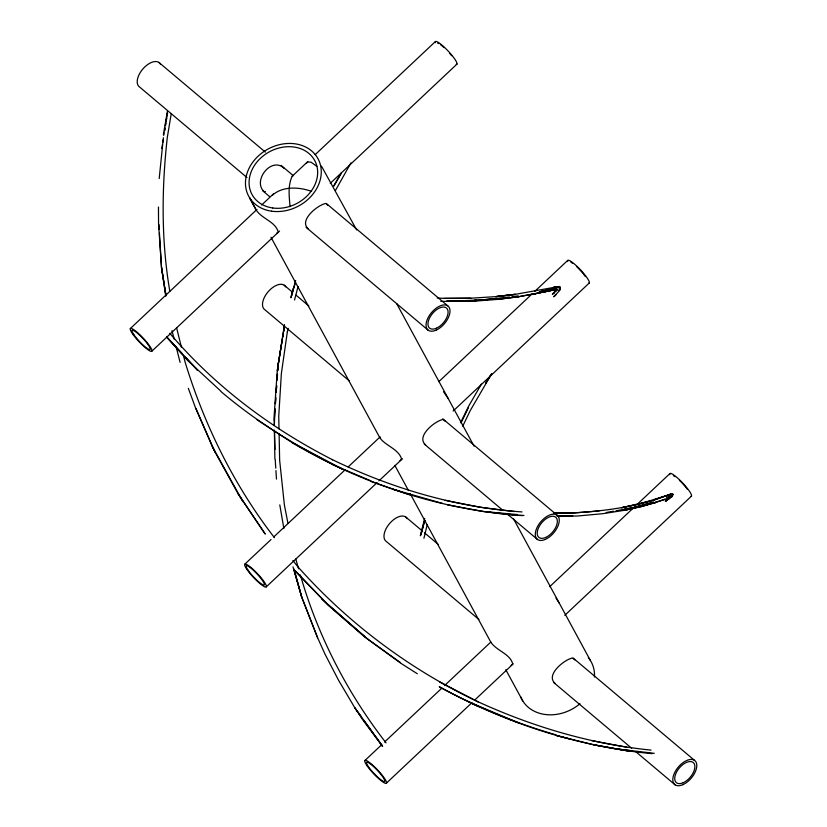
<?xml version="1.0" encoding="UTF-8"?>
<svg xmlns="http://www.w3.org/2000/svg" width="827" height="827" viewBox="0 0 827 827"><rect width="100%" height="100%" fill="white"/><g stroke="black" fill="none" stroke-linecap="round" stroke-linejoin="round"><path stroke-width="1.24" d="M275.019 408.662L274.337 425.295L274.244 414.368L277.262 370.796L284.478 325.104L283.651 328.846M275.37 403.524L275.825 397.105M276.177 391.977L276.632 385.558M276.983 380.43L277.438 374.011M274.213 420.209L274.936 410.047M275.401 403.7L275.763 398.624M276.218 392.277L276.673 385.93M277.138 379.583L277.5 374.507M277.769 370.703L278.327 363.084L282.317 339.442M277.717 370.258L278.327 363.084M159.197 178.57L163.374 137.716M163.364 134.667L167.468 110.994M673.323 494.649L670.232 497.782L672.268 496.396M287.351 331.854L281.376 373.473L278.74 416.26L278.999 428.851M277.293 370.589L284.529 324.928M161.813 148.498L162.423 144.704M162.836 142.182L163.239 139.649M164.676 130.811L165.09 128.278M165.493 125.756L165.907 123.223M166.31 120.701L166.723 118.168M167.137 115.646L167.54 113.123M171.241 113.681L167.302 137.416C161.606 188.484 161.162 240.45 169.804 291.207M163.715 135.318L164.139 132.827M164.552 130.325L164.966 127.834M165.39 125.342L167.478 112.865M282.741 336.961L283.154 334.47M283.578 331.978L284.002 329.497M287.341 332.03L288.168 328.34M294.536 300.015L298.071 286.462M290.928 297.534L292.965 288.809M290.949 297.689L295.663 280.539M423.92 538.284L427.197 524.773M420.292 535.793L424.696 518.426M291.704 295.642L293.016 290.825M293.709 288.385L295.559 282.193M556.488 289.657L556.354 290.939L555.682 288.871M666.572 497.44L672.971 493.998L670.945 493.967L653.402 500.252L668.071 495.115L639.106 504.077L621.428 507.757L652.286 500.583C626.938 507.923 600.66 511.324 574.362 512.864L553.459 513.112M461.29 422.463L468.309 407.856M462.727 426.246L470.305 410.461L491.579 373.918M460.505 422.762L468.888 405.757L481.397 384.1M335.431 190.499L350.948 162.847M333.767 185.868L341.458 172.533M333.953 185.91L341.044 173.68M491.651 373.773L485.542 383.242L491.042 374.734M306.093 163.55L307.799 161.968L311.004 162.154L316.844 166.341M307.768 161.585L292.22 176.213C287.682 185.486 289.192 196.64 290.081 206.626M272.352 195.306C282.452 185.961 299.374 186.85 311.603 191.43M556.054 290.132L553.77 293.006L555.858 290.442M546.306 291.486L534.056 293.998L554.503 289.781L545.665 291.569L553.873 289.946L553.232 290.008L557.501 289.781L552.643 289.977L556.933 289.801L552.364 294.34M552.943 293.771L554.638 292.045L552.818 293.864M554.183 296.386L556.002 294.557L554.297 296.242M553.718 296.821L560.096 290.008L560.396 287.434L547.763 289.44M558.525 290.349L560.21 288.706M130.263 328.619L256.98 209.407M261.673 204.993L273.572 193.756M315.17 154.659L435.312 41.639M151.91 351.124L279.557 231.033M330.242 183.346L456.949 64.134M244.678 564.314L271.018 539.535M273.84 536.878L345.324 469.612M348.146 466.955L380.131 436.863M438.848 381.629L531.937 294.061M534.759 291.404L567.673 260.443M266.325 586.808L377.112 482.586M378.993 480.818L402.47 458.727M453.165 411.029L589.31 282.948M364.81 760.602L381.712 744.713M384.524 742.057L441.783 688.198M444.595 685.542L490.587 642.279M549.717 586.653L633.255 508.057M637.007 504.532L669.86 473.623M386.457 783.107L471.866 702.754M474.688 700.097L513.164 663.895M564.789 615.329L691.496 496.117M665.642 501.193L669.188 498.536L665.332 501.41M671.131 497.017L668.764 497.647L671.72 496.748L666.148 500.821M276.59 233.431L278.213 231.942C275.443 221.584 261.859 218.855 256.225 210.089L249.527 197.674L256.37 210.358M399.979 460.691L401.602 459.192C399.079 449.113 384.462 445.339 379.8 437.545M511.148 665.415L512.761 663.926C509.99 653.568 496.407 650.839 490.773 642.072M292.22 176.213L293.068 175.81M670.945 493.967L668.64 494.835M664.401 499.529L671.72 496.748M654.767 502.764L664.991 499.322L641.659 506.506L623.94 510.362L642.155 506.382L655.873 502.444L624.416 510.311L602.79 513.691L577.815 515.976L557.874 516.493M553.118 288.489L539.225 291.828L556.271 288.096M669.384 497.554L670.004 497.347M624.716 509.05L633.244 507.633L653.444 502.185L633.244 507.633L616.032 510.755M553.77 287.114L557.967 286.659L515.81 294.247L495.611 296.655L515.314 294.34L495.146 296.666L471.235 298.185L443.872 298.371L470.914 298.216M546.905 291.321L518.343 296.769L535.162 293.75M633.244 507.633L642.848 505.617M671.379 494.866L672.692 494.608M606.191 512.533L613.572 511.2M518.343 296.769L498.081 299.343M518.839 296.676L498.547 299.333L474.471 301.152L440.77 301.379M447.004 300.728L475.018 300.759L509.411 296.976M511.944 296.655L518.26 295.859M554.41 287.041L559.155 286.504L560.044 286.783L560.313 287.972M670.532 497.192L669.488 497.172M599.12 510.941L574.362 512.864L553.635 513.153M480.311 299.86L499.167 298.795M456.256 301.069L476.517 300.056M474.667 300.108L490.442 299.353M556.457 515.769L572.76 515.655M265.395 191.564L263.989 191.523C252.256 180.668 271.752 155.827 284.271 168.512M517.609 515.2L523.946 515.448M522.592 515.593L517.537 515.386C438.858 509.039 362.226 483.754 294.195 443.934L256.887 419.63M437.256 297.989L443.592 298.34M521.992 511.923C456.09 507.437 391.698 488.416 332.392 459.657L332.578 459.75C270.967 428.438 214.638 386.075 169.804 333.312M489.863 512.058L517.257 514.549M652.017 753.645C577.473 746.729 505.008 722.788 439.478 686.875M517.63 515.355L483.464 511.541L447.335 504.801M629.357 750.43L618.606 749.169L654.26 753.325M477.985 701.761C532.671 726.747 591.098 744.166 651.045 750.099M514.404 511.541L480.766 507.354L445.184 500.335M593.889 744.817L629.75 751.226L593.889 744.817L556.333 735.492L570.434 739.111M591.522 740.589L626.783 747.215M442.455 503.405L392.711 489.181M439.271 686.792C476.362 706.785 515.448 723.222 555.982 734.841M371.178 481.5L409.634 494.835M370.827 480.849L332.681 464.65M519.925 723.47L468.423 701.772L478.419 706.64M556.426 289.719L555.785 289.233M439.488 681.872L478.151 701.854C409.944 669.519 348.456 623.527 298.227 567.167L292.851 560.489M291.631 442.28L341.975 468.888C298.878 447.955 257.766 422.721 221.15 391.719M417.315 673.747L400.806 663.244L363.632 636.046L328.298 605.323L295.353 571.271M308.409 228.955C298.258 220.644 317.568 204.951 325.838 203.432L328.019 205.375M425.688 444.947C415.526 436.635 434.837 420.943 443.107 419.423L445.298 421.367M555.186 683.464C545.034 675.142 564.345 659.46 572.615 657.941L574.796 659.884M295.001 570.62L327.947 604.671L367.974 639.395L400.454 662.592M158.929 62.449L265.364 152.127M281.128 165.41L292.975 175.396M326.438 203.587L447.748 305.845M246.973 177.526L139.474 86.907A15.641 8.518 -49.9 0 1 143.495 68.259A15.641 8.518 -49.9 0 1 160.407 64.134M262.759 190.83L269.767 196.733M306.093 227.342L428.293 330.304M284.219 285.212L292.096 291.848M296.035 295.167L308.843 305.959M442.765 418.813L556.995 515.076M349.459 381.03L264.764 309.66A15.641 8.518 -49.9 0 1 268.796 291.011A15.641 8.518 -49.9 0 1 285.708 286.886M424.292 444.099L503.074 510.486M507.013 513.805L537.54 539.535M405.706 516.958L422.463 531.079M424.427 532.743L438.227 544.373M573.276 658.178L694.525 760.354M478.905 619.495L386.25 541.416A15.641 8.518 -49.9 0 1 390.272 522.767A15.641 8.518 -49.9 0 1 407.184 518.632M553.821 682.637L631.694 748.259M635.643 751.578L675.07 784.813M321.703 598.924L367.974 639.395M220.788 391.068L187.522 360.376L166.858 337.344M166.609 336.734L182.074 353.501M185.517 357.223L197.55 370.269L166.589 336.951M454.385 409.923L396.588 303.478M443.572 391.812L448.203 398.531M274.44 537.674C233.969 485.284 204.269 425.016 185.01 361.761L183.584 355.961M382.384 746.192L363.156 720.379L354.866 707.881L338.667 680.445M386.033 742.863C347.268 692.974 317.744 635.663 300.346 574.899M382.508 746.305L354.866 707.881L361.616 717.195M363.859 720.296L382.601 746.161M321.455 166.093L356.654 229.927M556.002 598.076L559.362 603.265M188.329 388.339L195.461 407.67L214.844 451.604L238.424 494.36L264.898 533.518M238.073 493.709L265.26 534.17M195.813 408.321L212.301 446.57L242.942 501.741M454.23 409.644L474.067 446.166M513.422 518.653L590.447 660.597M271.008 237.318L379.758 437.617M394.83 465.384L408.538 490.628M410.213 493.698L490.918 642.341M505.824 669.777L522.767 700.934M338.315 679.794L324.99 654.116L317.919 638.434L301.783 597.29L292.985 566.867M212.301 446.57L215.196 452.255M293.678 568.749L301.783 597.29L317.568 637.782M295.766 558.98L298.588 568.78M294.371 570.361L301.783 597.29M172.006 330.624L174.187 339.173M176.058 346.503L180.11 362.381M176.585 327.688L181.454 347.361M287.982 523.501L284.374 504.915L279.65 460.319L279.102 433.886M279.795 504.904L283.878 528.577M158.464 207.029L158.557 223.817L161.492 267.328L164.17 283.816M164.583 286.349L165.824 293.957M159.435 233.297L161.492 267.328L165.845 295.311M165.772 296.221L161.492 267.328M275.236 459.688L275.773 468.175M275.929 470.604L276.476 479.102M158.908 224.468L159.208 229.513M274.471 430.391L274.967 449.495M274.378 430.226L274.884 459.037M588.328 657.651A39.407 32.325 -28.5 0 1 594.458 677.024M579.985 703.746A39.407 32.325 -28.5 0 1 520.596 696.613M437.638 43.2A13.139 2.295 46.7 0 1 438.817 43.614M440.491 44.668A13.139 2.295 46.7 0 1 444.068 47.615M449.547 53.238A13.139 2.295 46.7 0 1 451.635 55.729M435.343 42.684A15.641 2.739 46.7 0 1 447.448 50.302A15.641 2.739 46.7 0 1 456.246 64.423M570.909 262.231A13.139 2.295 46.7 0 1 572.573 263.286M576.936 266.956A13.139 2.295 46.7 0 1 583.066 273.53M583.728 274.347A13.139 2.295 46.7 0 1 585.433 276.642M567.704 261.497A15.641 2.739 46.7 0 1 579.81 269.116A15.641 2.739 46.7 0 1 588.597 283.237M673.364 475.597A13.139 2.295 46.7 0 1 675.039 476.652M679.401 480.332A13.139 2.295 46.7 0 1 687.371 489.284M669.891 474.677A15.641 2.739 46.7 0 1 681.996 482.286A15.641 2.739 46.7 0 1 690.793 496.407M424.685 520.348L420.819 535.11L424.789 520.369M272.652 207.97A35.654 29.245 -28.5 0 0 316.937 166.31A35.654 29.245 -28.5 0 0 260.495 158.236A35.654 29.245 -28.5 0 0 272.652 207.97M271.525 211.174A39.407 32.325 -28.5 0 0 320.473 165.131A39.407 32.325 -28.5 0 0 258.086 156.21A39.407 32.325 -28.5 0 0 271.525 211.174M133.881 334.718A13.139 2.295 46.7 0 0 149.573 349.563A13.139 2.295 46.7 0 0 139.804 335.328A13.139 2.295 46.7 0 0 133.881 334.718M132.506 333.736A15.641 2.739 46.7 0 0 151.196 351.403A15.641 2.739 46.7 0 0 139.556 334.459A15.641 2.739 46.7 0 0 132.506 333.736M436.418 328.226A13.139 7.154 -49.9 0 0 447.438 309.215A13.139 7.154 -49.9 0 0 430.205 316.782A13.139 7.154 -49.9 0 0 436.418 328.226M436.108 330.159A15.641 8.518 -49.9 0 0 449.237 307.52A15.641 8.518 -49.9 0 0 428.717 316.545A15.641 8.518 -49.9 0 0 436.108 330.159M248.028 570.216A13.139 2.295 46.7 0 0 263.72 585.051A13.139 2.295 46.7 0 0 253.951 570.816A13.139 2.295 46.7 0 0 248.028 570.216M246.922 569.431A15.641 2.739 46.7 0 0 265.612 587.098A15.641 2.739 46.7 0 0 253.972 570.154A15.641 2.739 46.7 0 0 246.922 569.431M545.665 537.457A13.139 7.154 -49.9 0 0 556.695 518.446A13.139 7.154 -49.9 0 0 539.452 526.013A13.139 7.154 -49.9 0 0 545.665 537.457M545.365 539.39A15.641 8.518 -49.9 0 0 558.483 516.751A15.641 8.518 -49.9 0 0 537.963 525.776A15.641 8.518 -49.9 0 0 545.365 539.39M683.195 782.735A13.139 7.154 -49.9 0 0 694.215 763.714A13.139 7.154 -49.9 0 0 676.982 771.291A13.139 7.154 -49.9 0 0 683.195 782.735M682.885 784.668A15.641 8.518 -49.9 0 0 696.014 762.029A15.641 8.518 -49.9 0 0 675.494 771.043A15.641 8.518 -49.9 0 0 682.885 784.668M368.428 766.701A13.139 2.295 46.7 0 0 384.131 781.546A13.139 2.295 46.7 0 0 374.352 767.311A13.139 2.295 46.7 0 0 368.428 766.701M367.054 765.73A15.641 2.739 46.7 0 0 385.744 783.386A15.641 2.739 46.7 0 0 374.104 766.443A15.641 2.739 46.7 0 0 367.054 765.73"/></g></svg>
